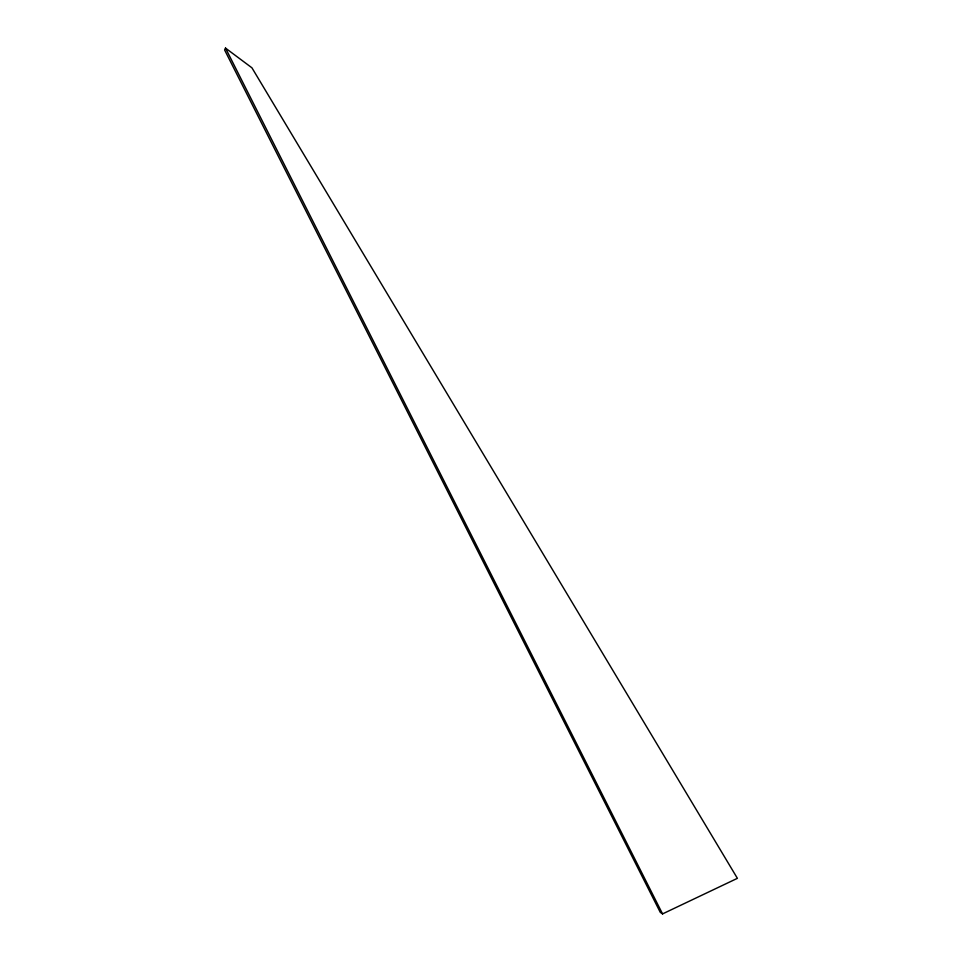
<?xml version="1.0" encoding="UTF-8"?>
<svg xmlns="http://www.w3.org/2000/svg" width="962" height="962" viewBox="0 0 962 962"><rect width="100%" height="100%" fill="white"/><g stroke="black" fill="none" stroke-linecap="round" stroke-linejoin="round"><path stroke-width="1.44" d="M225.517 48.1L224.603 49.94L660.293 912.361L662.553 913.9L737.397 878.33L251.936 67.821L225.517 48.1L662.553 913.9"/></g></svg>
